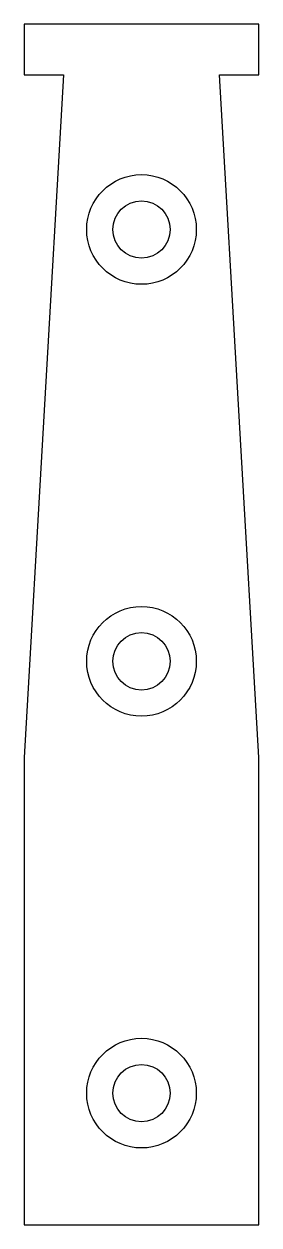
# Model space of a CAD drawing. Extents: x 0 to 45, y 0 to 230.
import ezdxf

# ---------------------------------------------------------------- set-up
doc = ezdxf.new("R2010")
doc.units = 0
doc.layers.get('0').update_dxf_attribs({"linetype": 'CONTINUOUS'})

msp = doc.modelspace()

# ---------------------------------------------------------------- linework, layer by layer
msp.add_lwpolyline([(45, 220.28), (45, 230), (0, 230), (0, 220.28), (7.54, 220.28), (0, 89.5), (0, 0), (45, 0), (45, 89.5), (37.46, 220.28)], close=True)
for centre, radius in [((22.5, 190.65), 10.5), ((22.5, 190.65), 5.5), ((22.5, 107.95), 10.5), ((22.5, 107.95), 5.5), ((22.5, 25.25), 10.5), ((22.5, 25.25), 5.5)]:
    msp.add_circle(centre, radius)

doc.saveas('drawing.dxf')
